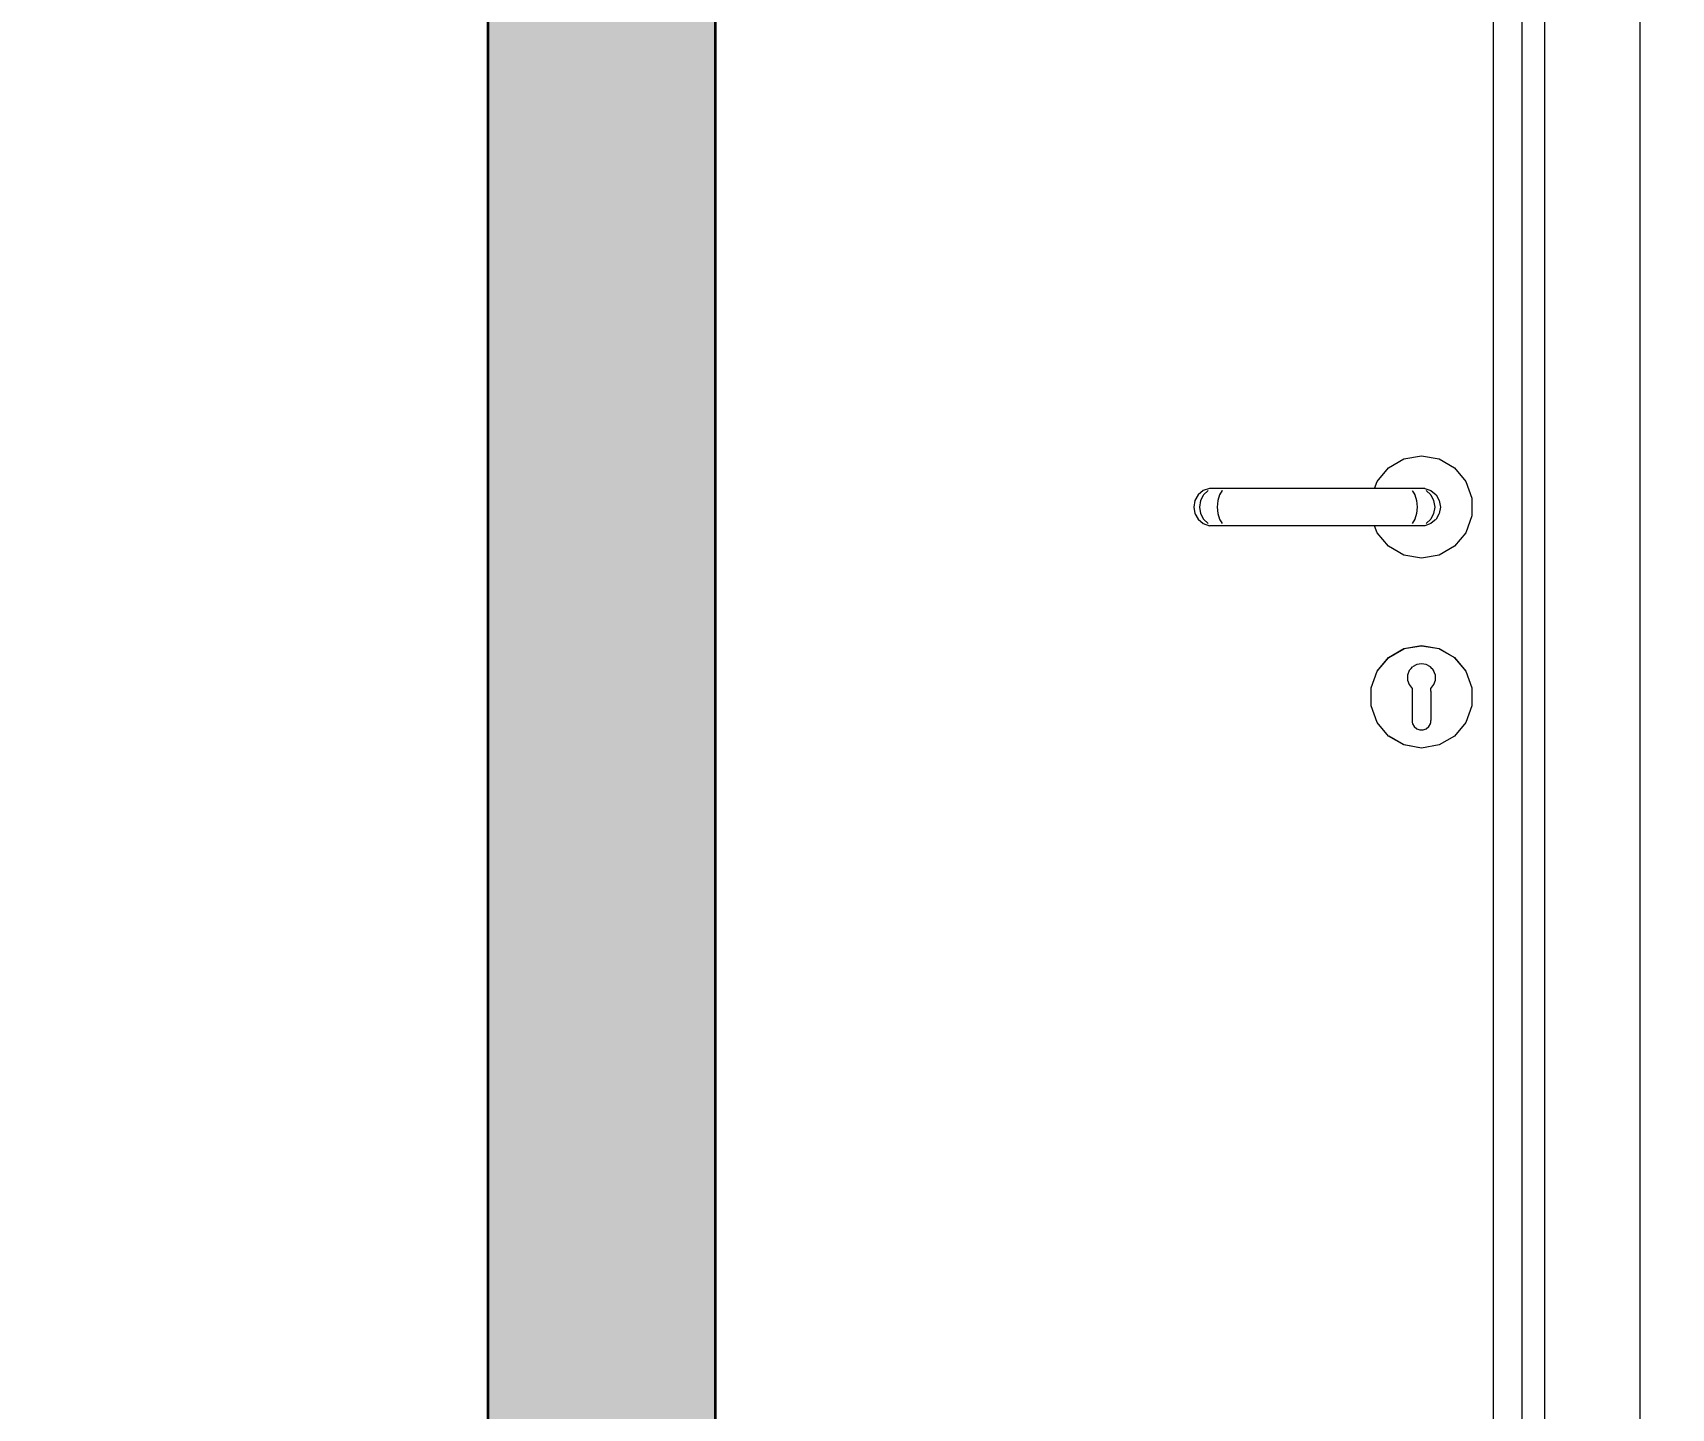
# Model space of a CAD drawing. Header units: millimetres. Extents: x -15634 to 67596, y -3027 to 55843.
# Drawn here: x 3535 to 4398, y 33021 to 33746 of the extents above; entities that cross this region are included whole.
import ezdxf

# ---------------------------------------------------------------- set-up
doc = ezdxf.new("R2010")
doc.units = ezdxf.units.MM
doc.header["$MEASUREMENT"] = 0
doc.set_wipeout_variables(frame=1)
doc.linetypes.add('Wipeout_Contour', pattern=[1000, 0, -1000])
doc.layers.add('Dimensioning - General', color=7, linetype='Continuous')
doc.layers.add('Structural - Bearing', color=7, linetype='Continuous')
for name, color, linetype, lineweight, true_color in [('Dimensioning - General_Pen_No__61', 7, 'Continuous', 20, 0x6a6a6a), ('Dimensioning - General_Pen_No__88', 7, 'Continuous', 20, 0xfd4435), ('Structural - Bearing_Pen_No__82', 7, 'Continuous', 20, 0xaaaaaa)]:
    doc.layers.add(name, color=color, linetype=linetype, lineweight=lineweight, true_color=true_color)
for name, color, linetype, lineweight in [('Structural - Bearing_Pen_No__1', 7, 'Continuous', 13), ('Structural - Bearing_Pen_No__101', 252, 'Continuous', 13), ('Structural - Bearing_Pen_No__7', 7, 'Continuous', 35)]:
    doc.layers.add(name, color=color, linetype=linetype, lineweight=lineweight)
doc.styles.add('GENERATED_STYLE_6', font='calibril.ttf')
doc.dimstyles.new('GENERATED_STYLE__3', dxfattribs={"dimtxt": 195.999997, "dimasz": 106.4, "dimexe": 0.18, "dimexo": 0.0625, "dimgap": 0.09, "dimtad": 1, "dimdec": 0, "dimlfac": 0.1, "dimzin": 0, "dimdsep": 46, "dimtxsty": 'GENERATED_STYLE_6', "dimblk": 'ARROWHEAD_2', "dimblk1": 'ARROWHEAD_2', "dimblk2": 'ARROWHEAD_2', "dimcen": 0.09, "dimse1": 1, "dimse2": 1, "dimclrd": 256, "dimclre": 256, "dimclrt": 256, "dimadec": 0, "dimazin": 0, "dimtfac": 1, "dimtdec": 4, "dimtmove": 0, "dimatfit": 3, "dimfxl": 1, "dimtolj": 1, "dimtzin": 0, "dimarcsym": 0})

# ---------------------------------------------------------------- blocks, each defined once
blk = doc.blocks.new('*D57')
at = {"layer": 'Dimensioning - General_Pen_No__61', "color": 251, "linetype": 'Continuous', "lineweight": 20, "true_color": 0x6a6a6a, "transparency": 16777216}
for p, q in [((27454.43, 35136.02), (27594.43, 35055.19)), ((27629.43, 35095.6), (27419.43, 35095.6)), ((27524.43, 32395.6), (27524.43, 35095.6)), ((27454.43, 32436.02), (27594.43, 32355.19)), ((27629.43, 32395.6), (27419.43, 32395.6))]:
    blk.add_line(p, q, dxfattribs=at)
at = {"layer": 'Dimensioning - General_Pen_No__88', "color": 20, "lineweight": 20, "true_color": 0xfd4435, "transparency": 16777216, "char_height": 196, "attachment_point": 7, "rotation": 90, "style": 'GENERATED_STYLE_6'}
for s, insert in [('\\A1;{\\pql;\\fCalibri Light|b0|i0|c0|p34;20}', (27485.23, 34737.36)), ('\\A1;{\\pql;\\fCalibri Light|b0|i0|c0|p34;270}', (27485.23, 33507.27))]:
    blk.add_mtext(s, dxfattribs=dict(at, insert=insert))
blk = doc.blocks.new('ARROWHEAD_2')
at = {"color": 0, "linetype": 'Continuous', "lineweight": 0}
for p, q in [((-0.3781, -0.655), (0.3781, 0.655)), ((0, 0), (-1, 0))]:
    blk.add_line(p, q, dxfattribs=at)
blk = doc.blocks.new('*D105')
at = {"layer": 'Dimensioning - General_Pen_No__61', "color": 251, "linetype": 'Continuous', "lineweight": 20, "true_color": 0x6a6a6a, "transparency": 16777216}
for p, q in [((28004.43, 35136.02), (28144.43, 35055.19)), ((28179.43, 35095.6), (27969.43, 35095.6)), ((28074.43, 32395.6), (28074.43, 35095.6)), ((28004.43, 32436.02), (28144.43, 32355.19)), ((28179.43, 32395.6), (27969.43, 32395.6))]:
    blk.add_line(p, q, dxfattribs=at)
at = {"layer": 'Dimensioning - General_Pen_No__88', "color": 20, "lineweight": 20, "true_color": 0xfd4435, "transparency": 16777216, "char_height": 196, "attachment_point": 7, "rotation": 90, "style": 'GENERATED_STYLE_6'}
for s, insert in [('\\A1;{\\pql;\\fCalibri Light|b0|i0|c0|p34;20}', (28035.23, 34737.36)), ('\\A1;{\\pql;\\fCalibri Light|b0|i0|c0|p34;270}', (28035.23, 33507.27))]:
    blk.add_mtext(s, dxfattribs=dict(at, insert=insert))
blk = doc.blocks.new('*D131')
at = {"layer": 'Dimensioning - General_Pen_No__61', "color": 251, "linetype": 'Continuous', "lineweight": 20, "true_color": 0x6a6a6a, "transparency": 16777216}
for p, q in [((28554.43, 35336.02), (28694.43, 35255.19)), ((28729.43, 35295.6), (28519.43, 35295.6)), ((28624.43, 32395.6), (28624.43, 35295.6)), ((28554.43, 32436.02), (28694.43, 32355.19)), ((28729.43, 32395.6), (28519.43, 32395.6))]:
    blk.add_line(p, q, dxfattribs=at)
at = {"layer": 'Dimensioning - General_Pen_No__88', "color": 20, "lineweight": 20, "true_color": 0xfd4435, "transparency": 16777216, "insert": (28585.23, 33607.27), "char_height": 196, "attachment_point": 7, "rotation": 90, "style": 'GENERATED_STYLE_6'}
blk.add_mtext('\\A1;{\\pql;\\fCalibri Light|b0|i0|c0|p34;290}', dxfattribs=at)

msp = doc.modelspace()

# ---------------------------------------------------------------- wipeouts: each hides what was drawn before it
at = {"color": 254, "linetype": 'Wipeout_Contour', "lineweight": 0, "ltscale": 135669.514349}
msp.add_wipeout([(2994.37, 32395.6), (3774.37, 32395.6), (3774.37, 35095.6), (2994.37, 35095.6)], dxfattribs=at).dxf.layer = 'Structural - Bearing'
at = {"color": 254, "linetype": 'Wipeout_Contour', "lineweight": 0, "ltscale": 135256.593406}
msp.add_wipeout([(4319.37, 32495.6), (4331.37, 32495.6), (4331.37, 34582.6), (4319.37, 34570.6)], dxfattribs=at).dxf.layer = 'Structural - Bearing'
at = {"color": 254, "linetype": 'Wipeout_Contour', "lineweight": 0, "ltscale": 911695.614053}
msp.add_wipeout([(4241.66, 33505.45), (4268.1, 33505.45), (4271.37, 33504.26), (4274.03, 33502.03), (4275.76, 33499.02), (4276.37, 33495.6), (4275.76, 33492.18), (4274.03, 33489.18), (4271.37, 33486.94), (4268.1, 33485.76), (4241.66, 33485.76), (4242.98, 33482.1), (4249.01, 33474.92), (4257.13, 33470.23), (4266.37, 33468.6), (4275.6, 33470.23), (4283.72, 33474.92), (4289.75, 33482.1), (4292.96, 33490.92), (4292.96, 33500.29), (4289.75, 33509.1), (4283.72, 33516.29), (4275.6, 33520.98), (4266.37, 33522.6), (4257.13, 33520.98), (4249.01, 33516.29), (4242.98, 33509.1)], dxfattribs=at).dxf.layer = 'Structural - Bearing'
at = {"color": 254, "linetype": 'Wipeout_Contour', "lineweight": 0, "ltscale": 235763.139183}
msp.add_wipeout([(4259.95, 33409.39), (4260.93, 33410.53), (4257.17, 33420.88), (4249.08, 33416.21), (4259, 33404.39), (4258.98, 33404.44), (4259.04, 33407)], dxfattribs=at).dxf.layer = 'Structural - Bearing'
at = {"color": 254, "linetype": 'Wipeout_Contour', "lineweight": 0, "ltscale": 168252.696324}
msp.add_wipeout([(4257.17, 33370.33), (4261.51, 33382.27), (4261.37, 33383.1), (4261.37, 33389.65), (4249.08, 33375)], dxfattribs=at).dxf.layer = 'Structural - Bearing'

# ---------------------------------------------------------------- next in the draw order: linework, layer by layer
at = {"layer": 'Structural - Bearing_Pen_No__1', "color": 7, "linetype": 'Continuous', "lineweight": 13}
msp.add_line((3774.37, 32395.6), (3774.37, 35295.6), dxfattribs=at)

# ---------------------------------------------------------------- next in the draw order: wipeouts: each hides what was drawn before it
at = {"color": 254, "linetype": 'Wipeout_Contour', "lineweight": 0, "ltscale": 135334.052382}
msp.add_wipeout([(4381.37, 32495.6), (4381.37, 34632.6), (4331.37, 34582.6), (4331.37, 32495.6)], dxfattribs=at).dxf.layer = 'Structural - Bearing'
at = {"color": 254, "linetype": 'Wipeout_Contour', "lineweight": 0, "ltscale": 135208.020341}
msp.add_wipeout([(4304.37, 34555.6), (4304.37, 32495.6), (4319.37, 32495.6), (4319.37, 34555.6)], dxfattribs=at).dxf.layer = 'Structural - Bearing'
at = {"color": 254, "linetype": 'Wipeout_Contour', "lineweight": 0, "ltscale": 135102.701853}
msp.add_wipeout([(4265.91, 33505.45), (4268.84, 33504.26), (4271.37, 33504.26), (4268.1, 33505.45)], dxfattribs=at).dxf.layer = 'Structural - Bearing'
at = {"color": 254, "linetype": 'Wipeout_Contour', "lineweight": 0, "ltscale": 135062.228461}
msp.add_wipeout([(4273.32, 33495.6), (4272.78, 33492.18), (4275.76, 33492.18), (4276.37, 33495.6)], dxfattribs=at).dxf.layer = 'Structural - Bearing'
at = {"color": 254, "linetype": 'Wipeout_Contour', "lineweight": 0, "ltscale": 202049.125251}
msp.add_wipeout([(4259.79, 33402.02), (4259, 33404.39), (4249.08, 33416.21), (4243.07, 33409.05), (4261.37, 33398.49), (4261.37, 33400)], dxfattribs=at).dxf.layer = 'Structural - Bearing'

# ---------------------------------------------------------------- next in the draw order: wipeouts: each hides what was drawn before it
at = {"color": 254, "linetype": 'Wipeout_Contour', "lineweight": 0, "ltscale": 135097.335602}
msp.add_wipeout([(4268.84, 33504.26), (4271.23, 33502.03), (4274.03, 33502.03), (4271.37, 33504.26)], dxfattribs=at).dxf.layer = 'Structural - Bearing'
at = {"color": 254, "linetype": 'Wipeout_Contour', "lineweight": 0, "ltscale": 135048.917269}
msp.add_wipeout([(4272.78, 33492.18), (4271.23, 33489.18), (4274.03, 33489.18), (4275.76, 33492.18)], dxfattribs=at).dxf.layer = 'Structural - Bearing'
at = {"color": 254, "linetype": 'Wipeout_Contour', "lineweight": 0, "ltscale": 134752.566058}
msp.add_wipeout([(4249.01, 33416.29), (4249.08, 33416.21), (4257.17, 33420.88), (4257.13, 33420.98)], dxfattribs=at).dxf.layer = 'Structural - Bearing'

# ---------------------------------------------------------------- next in the draw order: wipeouts: each hides what was drawn before it
at = {"color": 254, "linetype": 'Wipeout_Contour', "lineweight": 0, "ltscale": 135087.992873}
msp.add_wipeout([(4271.23, 33502.03), (4272.78, 33499.02), (4275.76, 33499.02), (4274.03, 33502.03)], dxfattribs=at).dxf.layer = 'Structural - Bearing'
at = {"color": 254, "linetype": 'Wipeout_Contour', "lineweight": 0, "ltscale": 135037.46785}
msp.add_wipeout([(4268.84, 33486.94), (4271.37, 33486.94), (4274.03, 33489.18), (4271.23, 33489.18)], dxfattribs=at).dxf.layer = 'Structural - Bearing'
at = {"color": 254, "linetype": 'Wipeout_Contour', "lineweight": 0, "ltscale": 202114.88877}
msp.add_wipeout([(4261.62, 33411.33), (4263.85, 33412.59), (4266.37, 33413.03), (4266.37, 33422.5), (4257.17, 33420.88), (4260.93, 33410.53)], dxfattribs=at).dxf.layer = 'Structural - Bearing'

# ---------------------------------------------------------------- next in the draw order: wipeouts: each hides what was drawn before it
at = {"color": 254, "linetype": 'Wipeout_Contour', "lineweight": 0, "ltscale": 135100.406605}
msp.add_wipeout([(4265.91, 33505.45), (4259.77, 33505.45), (4261.46, 33504.26), (4268.84, 33504.26)], dxfattribs=at).dxf.layer = 'Structural - Bearing'
at = {"color": 254, "linetype": 'Wipeout_Contour', "lineweight": 0, "ltscale": 135075.799222}
msp.add_wipeout([(4272.78, 33499.02), (4273.32, 33495.6), (4276.37, 33495.6), (4275.76, 33499.02)], dxfattribs=at).dxf.layer = 'Structural - Bearing'
at = {"color": 254, "linetype": 'Wipeout_Contour', "lineweight": 0, "ltscale": 135029.262435}
msp.add_wipeout([(4268.84, 33486.94), (4265.91, 33485.76), (4268.1, 33485.76), (4271.37, 33486.94)], dxfattribs=at).dxf.layer = 'Structural - Bearing'
at = {"color": 254, "linetype": 'Wipeout_Contour', "lineweight": 0, "ltscale": 134769.453906}
msp.add_wipeout([(4257.13, 33420.98), (4257.17, 33420.88), (4266.37, 33422.5), (4266.37, 33422.6)], dxfattribs=at).dxf.layer = 'Structural - Bearing'
at = {"color": 254, "linetype": 'Wipeout_Contour', "lineweight": 0, "ltscale": 134681.686354}
msp.add_wipeout([(4261.37, 33396.49), (4261.37, 33398.49), (4243.07, 33409.05), (4239.88, 33400.28)], dxfattribs=at).dxf.layer = 'Structural - Bearing'

# ---------------------------------------------------------------- next in the draw order: wipeouts: each hides what was drawn before it
at = {"color": 254, "linetype": 'Wipeout_Contour', "lineweight": 0, "ltscale": 135094.674948}
msp.add_wipeout([(4268.84, 33504.26), (4261.46, 33504.26), (4262.83, 33502.03), (4271.23, 33502.03)], dxfattribs=at).dxf.layer = 'Structural - Bearing'
at = {"color": 254, "linetype": 'Wipeout_Contour', "lineweight": 0, "ltscale": 135059.149104}
msp.add_wipeout([(4273.32, 33495.6), (4264.04, 33495.6), (4263.73, 33492.18), (4272.78, 33492.18)], dxfattribs=at).dxf.layer = 'Structural - Bearing'
at = {"color": 254, "linetype": 'Wipeout_Contour', "lineweight": 0, "ltscale": 202120.592892}
msp.add_wipeout([(4268.89, 33412.59), (4271.11, 33411.33), (4271.8, 33410.53), (4275.57, 33420.88), (4266.37, 33422.5), (4266.37, 33413.03)], dxfattribs=at).dxf.layer = 'Structural - Bearing'
at = {"color": 254, "linetype": 'Wipeout_Contour', "lineweight": 0, "ltscale": 134725.492342}
msp.add_wipeout([(4242.98, 33409.1), (4243.07, 33409.05), (4249.08, 33416.21), (4249.01, 33416.29)], dxfattribs=at).dxf.layer = 'Structural - Bearing'
at = {"color": 254, "linetype": 'Wipeout_Contour', "lineweight": 0, "ltscale": 134619.31341}
msp.add_wipeout([(4261.37, 33389.65), (4261.37, 33392.72), (4243.07, 33382.15), (4249.08, 33375)], dxfattribs=at).dxf.layer = 'Structural - Bearing'

# ---------------------------------------------------------------- next in the draw order: wipeouts: each hides what was drawn before it
at = {"color": 254, "linetype": 'Wipeout_Contour', "lineweight": 0, "ltscale": 135085.059925}
msp.add_wipeout([(4271.23, 33502.03), (4262.83, 33502.03), (4263.73, 33499.02), (4272.78, 33499.02)], dxfattribs=at).dxf.layer = 'Structural - Bearing'
at = {"color": 254, "linetype": 'Wipeout_Contour', "lineweight": 0, "ltscale": 135045.98348}
msp.add_wipeout([(4272.78, 33492.18), (4263.73, 33492.18), (4262.83, 33489.18), (4271.23, 33489.18)], dxfattribs=at).dxf.layer = 'Structural - Bearing'
at = {"color": 254, "linetype": 'Wipeout_Contour', "lineweight": 0, "ltscale": 134774.12358}
msp.add_wipeout([(4266.37, 33422.6), (4266.37, 33422.5), (4275.57, 33420.88), (4275.6, 33420.98)], dxfattribs=at).dxf.layer = 'Structural - Bearing'
at = {"color": 254, "linetype": 'Wipeout_Contour', "lineweight": 0, "ltscale": 134639.326122}
msp.add_wipeout([(4261.37, 33392.72), (4261.37, 33394.72), (4239.88, 33390.93), (4243.07, 33382.15)], dxfattribs=at).dxf.layer = 'Structural - Bearing'

# ---------------------------------------------------------------- next in the draw order: wipeouts: each hides what was drawn before it
at = {"color": 254, "linetype": 'Wipeout_Contour', "lineweight": 0, "ltscale": 135096.478901}
msp.add_wipeout([(4259.77, 33505.45), (4251.6, 33505.45), (4252.03, 33504.26), (4261.46, 33504.26)], dxfattribs=at).dxf.layer = 'Structural - Bearing'
at = {"color": 254, "linetype": 'Wipeout_Contour', "lineweight": 0, "ltscale": 135072.720171}
msp.add_wipeout([(4272.78, 33499.02), (4263.73, 33499.02), (4264.04, 33495.6), (4273.32, 33495.6)], dxfattribs=at).dxf.layer = 'Structural - Bearing'
at = {"color": 254, "linetype": 'Wipeout_Contour', "lineweight": 0, "ltscale": 135034.806024}
msp.add_wipeout([(4271.23, 33489.18), (4262.83, 33489.18), (4261.46, 33486.94), (4268.84, 33486.94)], dxfattribs=at).dxf.layer = 'Structural - Bearing'
at = {"color": 254, "linetype": 'Wipeout_Contour', "lineweight": 0, "ltscale": 235778.855698}
msp.add_wipeout([(4272.78, 33409.39), (4273.7, 33407), (4273.76, 33404.44), (4273.74, 33404.39), (4283.66, 33416.21), (4275.57, 33420.88), (4271.8, 33410.53)], dxfattribs=at).dxf.layer = 'Structural - Bearing'
at = {"color": 254, "linetype": 'Wipeout_Contour', "lineweight": 0, "ltscale": 134660.122376}
msp.add_wipeout([(4261.37, 33394.72), (4261.37, 33396.49), (4239.88, 33400.28), (4239.88, 33390.93)], dxfattribs=at).dxf.layer = 'Structural - Bearing'
at = {"color": 254, "linetype": 'Wipeout_Contour', "lineweight": 0, "ltscale": 269187.8111}
msp.add_wipeout([(4261.67, 33381.39), (4261.51, 33382.27), (4257.17, 33370.33), (4266.37, 33368.7), (4266.37, 33378.18), (4265.5, 33378.18), (4263.87, 33378.77), (4262.54, 33379.89)], dxfattribs=at).dxf.layer = 'Structural - Bearing'

# ---------------------------------------------------------------- next in the draw order: wipeouts: each hides what was drawn before it
at = {"color": 254, "linetype": 'Wipeout_Contour', "lineweight": 0, "ltscale": 135090.17401}
msp.add_wipeout([(4261.46, 33504.26), (4252.03, 33504.26), (4252.38, 33502.03), (4262.83, 33502.03)], dxfattribs=at).dxf.layer = 'Structural - Bearing'
at = {"color": 254, "linetype": 'Wipeout_Contour', "lineweight": 0, "ltscale": 135053.995229}
msp.add_wipeout([(4252.68, 33495.6), (4252.6, 33492.18), (4263.73, 33492.18), (4264.04, 33495.6)], dxfattribs=at).dxf.layer = 'Structural - Bearing'
at = {"color": 254, "linetype": 'Wipeout_Contour', "lineweight": 0, "ltscale": 135026.965944}
msp.add_wipeout([(4268.84, 33486.94), (4261.46, 33486.94), (4259.77, 33485.76), (4265.91, 33485.76)], dxfattribs=at).dxf.layer = 'Structural - Bearing'
at = {"color": 254, "linetype": 'Wipeout_Contour', "lineweight": 0, "ltscale": 134766.011306}
msp.add_wipeout([(4275.6, 33420.98), (4275.57, 33420.88), (4283.66, 33416.21), (4283.72, 33416.29)], dxfattribs=at).dxf.layer = 'Structural - Bearing'
at = {"color": 254, "linetype": 'Wipeout_Contour', "lineweight": 0, "ltscale": 134691.493359}
msp.add_wipeout([(4239.78, 33400.29), (4239.88, 33400.28), (4243.07, 33409.05), (4242.98, 33409.1)], dxfattribs=at).dxf.layer = 'Structural - Bearing'
at = {"color": 254, "linetype": 'Wipeout_Contour', "lineweight": 0, "ltscale": 269194.690722}
msp.add_wipeout([(4267.24, 33378.18), (4266.37, 33378.18), (4266.37, 33368.7), (4275.57, 33370.33), (4271.22, 33382.27), (4271.07, 33381.39), (4270.2, 33379.89), (4268.87, 33378.77)], dxfattribs=at).dxf.layer = 'Structural - Bearing'
at = {"color": 254, "linetype": 'Wipeout_Contour', "lineweight": 0, "ltscale": 134570.168401}
msp.add_wipeout([(4257.13, 33370.23), (4257.17, 33370.33), (4249.08, 33375), (4249.01, 33374.92)], dxfattribs=at).dxf.layer = 'Structural - Bearing'

# ---------------------------------------------------------------- next in the draw order: wipeouts: each hides what was drawn before it
at = {"color": 254, "linetype": 'Wipeout_Contour', "lineweight": 0, "ltscale": 135080.133141}
msp.add_wipeout([(4252.38, 33502.03), (4252.6, 33499.02), (4263.73, 33499.02), (4262.83, 33502.03)], dxfattribs=at).dxf.layer = 'Structural - Bearing'
at = {"color": 254, "linetype": 'Wipeout_Contour', "lineweight": 0, "ltscale": 135041.055284}
msp.add_wipeout([(4252.38, 33489.18), (4262.83, 33489.18), (4263.73, 33492.18), (4252.6, 33492.18)], dxfattribs=at).dxf.layer = 'Structural - Bearing'
at = {"color": 254, "linetype": 'Wipeout_Contour', "lineweight": 0, "ltscale": 202065.757795}
msp.add_wipeout([(4272.95, 33402.02), (4271.37, 33400), (4271.37, 33398.49), (4289.66, 33409.05), (4283.66, 33416.21), (4273.74, 33404.39)], dxfattribs=at).dxf.layer = 'Structural - Bearing'
at = {"color": 254, "linetype": 'Wipeout_Contour', "lineweight": 0, "ltscale": 168263.466128}
msp.add_wipeout([(4283.66, 33375), (4271.37, 33389.65), (4271.37, 33383.1), (4271.22, 33382.27), (4275.57, 33370.33)], dxfattribs=at).dxf.layer = 'Structural - Bearing'
at = {"color": 254, "linetype": 'Wipeout_Contour', "lineweight": 0, "ltscale": 134590.110295}
msp.add_wipeout([(4249.01, 33374.92), (4249.08, 33375), (4243.07, 33382.15), (4242.98, 33382.1)], dxfattribs=at).dxf.layer = 'Structural - Bearing'
at = {"color": 254, "linetype": 'Wipeout_Contour', "lineweight": 0, "ltscale": 134562.044209}
msp.add_wipeout([(4266.37, 33368.6), (4266.37, 33368.7), (4257.17, 33370.33), (4257.13, 33370.23)], dxfattribs=at).dxf.layer = 'Structural - Bearing'

# ---------------------------------------------------------------- next in the draw order: wipeouts: each hides what was drawn before it
at = {"color": 254, "linetype": 'Wipeout_Contour', "lineweight": 0, "ltscale": 135074.069279}
msp.add_wipeout([(4251.6, 33505.45), (4171.14, 33505.45), (4170.71, 33504.26), (4252.03, 33504.26)], dxfattribs=at).dxf.layer = 'Structural - Bearing'
at = {"color": 254, "linetype": 'Wipeout_Contour', "lineweight": 0, "ltscale": 135067.566808}
msp.add_wipeout([(4252.6, 33499.02), (4252.68, 33495.6), (4264.04, 33495.6), (4263.73, 33499.02)], dxfattribs=at).dxf.layer = 'Structural - Bearing'
at = {"color": 254, "linetype": 'Wipeout_Contour', "lineweight": 0, "ltscale": 135030.303107}
msp.add_wipeout([(4262.83, 33489.18), (4252.38, 33489.18), (4252.03, 33486.94), (4261.46, 33486.94)], dxfattribs=at).dxf.layer = 'Structural - Bearing'
at = {"color": 254, "linetype": 'Wipeout_Contour', "lineweight": 0, "ltscale": 134746.094638}
msp.add_wipeout([(4283.72, 33416.29), (4283.66, 33416.21), (4289.66, 33409.05), (4289.75, 33409.1)], dxfattribs=at).dxf.layer = 'Structural - Bearing'
at = {"color": 254, "linetype": 'Wipeout_Contour', "lineweight": 0, "ltscale": 134619.460318}
msp.add_wipeout([(4242.98, 33382.1), (4243.07, 33382.15), (4239.88, 33390.93), (4239.78, 33390.92)], dxfattribs=at).dxf.layer = 'Structural - Bearing'
at = {"color": 254, "linetype": 'Wipeout_Contour', "lineweight": 0, "ltscale": 134566.720871}
msp.add_wipeout([(4275.6, 33370.23), (4275.57, 33370.33), (4266.37, 33368.7), (4266.37, 33368.6)], dxfattribs=at).dxf.layer = 'Structural - Bearing'

# ---------------------------------------------------------------- next in the draw order: wipeouts: each hides what was drawn before it
at = {"color": 254, "linetype": 'Wipeout_Contour', "lineweight": 0, "ltscale": 135067.284129}
msp.add_wipeout([(4252.03, 33504.26), (4170.71, 33504.26), (4170.36, 33502.03), (4252.38, 33502.03)], dxfattribs=at).dxf.layer = 'Structural - Bearing'
at = {"color": 254, "linetype": 'Wipeout_Contour', "lineweight": 0, "ltscale": 135030.558709}
msp.add_wipeout([(4252.68, 33495.6), (4170.05, 33495.6), (4170.13, 33492.18), (4252.6, 33492.18)], dxfattribs=at).dxf.layer = 'Structural - Bearing'
at = {"color": 254, "linetype": 'Wipeout_Contour', "lineweight": 0, "ltscale": 135023.036112}
msp.add_wipeout([(4261.46, 33486.94), (4252.03, 33486.94), (4251.6, 33485.76), (4259.77, 33485.76)], dxfattribs=at).dxf.layer = 'Structural - Bearing'
at = {"color": 254, "linetype": 'Wipeout_Contour', "lineweight": 0, "ltscale": 134696.873498}
msp.add_wipeout([(4271.37, 33398.49), (4271.37, 33396.49), (4292.86, 33400.28), (4289.66, 33409.05)], dxfattribs=at).dxf.layer = 'Structural - Bearing'
at = {"color": 254, "linetype": 'Wipeout_Contour', "lineweight": 0, "ltscale": 134654.670528}
msp.add_wipeout([(4239.78, 33390.92), (4239.88, 33390.93), (4239.88, 33400.28), (4239.78, 33400.29)], dxfattribs=at).dxf.layer = 'Structural - Bearing'

# ---------------------------------------------------------------- next in the draw order: wipeouts: each hides what was drawn before it
at = {"color": 254, "linetype": 'Wipeout_Contour', "lineweight": 0, "ltscale": 135056.887244}
msp.add_wipeout([(4170.36, 33502.03), (4170.13, 33499.02), (4252.6, 33499.02), (4252.38, 33502.03)], dxfattribs=at).dxf.layer = 'Structural - Bearing'
at = {"color": 254, "linetype": 'Wipeout_Contour', "lineweight": 0, "ltscale": 135017.802671}
msp.add_wipeout([(4170.13, 33492.18), (4170.36, 33489.18), (4252.38, 33489.18), (4252.6, 33492.18)], dxfattribs=at).dxf.layer = 'Structural - Bearing'
at = {"color": 254, "linetype": 'Wipeout_Contour', "lineweight": 0, "ltscale": 134716.771347}
msp.add_wipeout([(4289.75, 33409.1), (4289.66, 33409.05), (4292.86, 33400.28), (4292.96, 33400.29)], dxfattribs=at).dxf.layer = 'Structural - Bearing'

# ---------------------------------------------------------------- next in the draw order: wipeouts: each hides what was drawn before it
at = {"color": 254, "linetype": 'Wipeout_Contour', "lineweight": 0, "ltscale": 135051.706575}
msp.add_wipeout([(4171.14, 33505.45), (4162.97, 33505.45), (4161.28, 33504.26), (4170.71, 33504.26)], dxfattribs=at).dxf.layer = 'Structural - Bearing'
at = {"color": 254, "linetype": 'Wipeout_Contour', "lineweight": 0, "ltscale": 135044.132639}
msp.add_wipeout([(4252.6, 33499.02), (4170.13, 33499.02), (4170.05, 33495.6), (4252.68, 33495.6)], dxfattribs=at).dxf.layer = 'Structural - Bearing'
at = {"color": 254, "linetype": 'Wipeout_Contour', "lineweight": 0, "ltscale": 135007.403087}
msp.add_wipeout([(4252.38, 33489.18), (4170.36, 33489.18), (4170.71, 33486.94), (4252.03, 33486.94)], dxfattribs=at).dxf.layer = 'Structural - Bearing'
at = {"color": 254, "linetype": 'Wipeout_Contour', "lineweight": 0, "ltscale": 134676.085004}
msp.add_wipeout([(4271.37, 33396.49), (4271.37, 33394.72), (4292.86, 33390.93), (4292.86, 33400.28)], dxfattribs=at).dxf.layer = 'Structural - Bearing'

# ---------------------------------------------------------------- next in the draw order: wipeouts: each hides what was drawn before it
at = {"color": 254, "linetype": 'Wipeout_Contour', "lineweight": 0, "ltscale": 135044.448166}
msp.add_wipeout([(4170.71, 33504.26), (4161.28, 33504.26), (4159.9, 33502.03), (4170.36, 33502.03)], dxfattribs=at).dxf.layer = 'Structural - Bearing'
at = {"color": 254, "linetype": 'Wipeout_Contour', "lineweight": 0, "ltscale": 135007.184277}
msp.add_wipeout([(4170.05, 33495.6), (4158.69, 33495.6), (4159, 33492.18), (4170.13, 33492.18)], dxfattribs=at).dxf.layer = 'Structural - Bearing'
at = {"color": 254, "linetype": 'Wipeout_Contour', "lineweight": 0, "ltscale": 135000.614306}
msp.add_wipeout([(4252.03, 33486.94), (4170.71, 33486.94), (4171.14, 33485.76), (4251.6, 33485.76)], dxfattribs=at).dxf.layer = 'Structural - Bearing'
at = {"color": 254, "linetype": 'Wipeout_Contour', "lineweight": 0, "ltscale": 134654.519962}
msp.add_wipeout([(4271.37, 33394.72), (4271.37, 33392.72), (4289.66, 33382.15), (4292.86, 33390.93)], dxfattribs=at).dxf.layer = 'Structural - Bearing'

# ---------------------------------------------------------------- next in the draw order: wipeouts: each hides what was drawn before it
at = {"color": 254, "linetype": 'Wipeout_Contour', "lineweight": 0, "ltscale": 135033.700588}
msp.add_wipeout([(4159.9, 33502.03), (4159, 33499.02), (4170.13, 33499.02), (4170.36, 33502.03)], dxfattribs=at).dxf.layer = 'Structural - Bearing'
at = {"color": 254, "linetype": 'Wipeout_Contour', "lineweight": 0, "ltscale": 134994.609314}
msp.add_wipeout([(4159, 33492.18), (4159.9, 33489.18), (4170.36, 33489.18), (4170.13, 33492.18)], dxfattribs=at).dxf.layer = 'Structural - Bearing'
at = {"color": 254, "linetype": 'Wipeout_Contour', "lineweight": 0, "ltscale": 134632.22296}
msp.add_wipeout([(4271.37, 33392.72), (4271.37, 33389.65), (4283.66, 33375), (4289.66, 33382.15)], dxfattribs=at).dxf.layer = 'Structural - Bearing'

# ---------------------------------------------------------------- next in the draw order: wipeouts: each hides what was drawn before it
at = {"color": 254, "linetype": 'Wipeout_Contour', "lineweight": 0, "ltscale": 135047.866632}
msp.add_wipeout([(4162.97, 33505.45), (4156.82, 33505.45), (4153.89, 33504.26), (4161.28, 33504.26)], dxfattribs=at).dxf.layer = 'Structural - Bearing'
at = {"color": 254, "linetype": 'Wipeout_Contour', "lineweight": 0, "ltscale": 135020.760552}
msp.add_wipeout([(4159, 33499.02), (4158.69, 33495.6), (4170.05, 33495.6), (4170.13, 33499.02)], dxfattribs=at).dxf.layer = 'Structural - Bearing'
at = {"color": 254, "linetype": 'Wipeout_Contour', "lineweight": 0, "ltscale": 134984.557009}
msp.add_wipeout([(4170.36, 33489.18), (4159.9, 33489.18), (4161.28, 33486.94), (4170.71, 33486.94)], dxfattribs=at).dxf.layer = 'Structural - Bearing'
at = {"color": 254, "linetype": 'Wipeout_Contour', "lineweight": 0, "ltscale": 134681.576806}
msp.add_wipeout([(4292.96, 33400.29), (4292.86, 33400.28), (4292.86, 33390.93), (4292.96, 33390.92)], dxfattribs=at).dxf.layer = 'Structural - Bearing'
at = {"color": 254, "linetype": 'Wipeout_Contour', "lineweight": 0, "ltscale": 134583.631318}
msp.add_wipeout([(4283.72, 33374.92), (4283.66, 33375), (4275.57, 33370.33), (4275.6, 33370.23)], dxfattribs=at).dxf.layer = 'Structural - Bearing'

# ---------------------------------------------------------------- next in the draw order: wipeouts: each hides what was drawn before it
at = {"color": 254, "linetype": 'Wipeout_Contour', "lineweight": 0, "ltscale": 135040.050855}
msp.add_wipeout([(4161.28, 33504.26), (4153.89, 33504.26), (4151.51, 33502.03), (4159.9, 33502.03)], dxfattribs=at).dxf.layer = 'Structural - Bearing'
at = {"color": 254, "linetype": 'Wipeout_Contour', "lineweight": 0, "ltscale": 135002.153003}
msp.add_wipeout([(4158.69, 33495.6), (4149.41, 33495.6), (4149.95, 33492.18), (4159, 33492.18)], dxfattribs=at).dxf.layer = 'Structural - Bearing'
at = {"color": 254, "linetype": 'Wipeout_Contour', "lineweight": 0, "ltscale": 134978.239443}
msp.add_wipeout([(4170.71, 33486.94), (4161.28, 33486.94), (4162.97, 33485.76), (4171.14, 33485.76)], dxfattribs=at).dxf.layer = 'Structural - Bearing'
at = {"color": 254, "linetype": 'Wipeout_Contour', "lineweight": 0, "ltscale": 909054.825768}
msp.add_wipeout([(4258.98, 33404.44), (4259.79, 33402.02), (4261.37, 33400), (4261.37, 33383.1), (4261.67, 33381.39), (4262.54, 33379.89), (4263.87, 33378.77), (4265.5, 33378.18), (4267.24, 33378.18), (4268.87, 33378.77), (4270.2, 33379.89), (4271.07, 33381.39), (4271.37, 33383.1), (4271.37, 33400), (4272.95, 33402.02), (4273.74, 33404.39), (4273.76, 33404.44), (4273.7, 33407), (4272.78, 33409.39), (4271.8, 33410.53), (4271.11, 33411.33), (4268.89, 33412.59), (4266.37, 33413.03), (4263.85, 33412.59), (4261.62, 33411.33), (4259.95, 33409.39), (4259.04, 33407)], dxfattribs=at).dxf.layer = 'Structural - Bearing'
at = {"color": 254, "linetype": 'Wipeout_Contour', "lineweight": 0, "ltscale": 134644.751425}
msp.add_wipeout([(4292.96, 33390.92), (4292.86, 33390.93), (4289.66, 33382.15), (4289.75, 33382.1)], dxfattribs=at).dxf.layer = 'Structural - Bearing'

# ---------------------------------------------------------------- next in the draw order: wipeouts: each hides what was drawn before it
at = {"color": 254, "linetype": 'Wipeout_Contour', "lineweight": 0, "ltscale": 135028.889705}
msp.add_wipeout([(4159.9, 33502.03), (4151.51, 33502.03), (4149.95, 33499.02), (4159, 33499.02)], dxfattribs=at).dxf.layer = 'Structural - Bearing'
at = {"color": 254, "linetype": 'Wipeout_Contour', "lineweight": 0, "ltscale": 134989.797051}
msp.add_wipeout([(4159, 33492.18), (4149.95, 33492.18), (4151.51, 33489.18), (4159.9, 33489.18)], dxfattribs=at).dxf.layer = 'Structural - Bearing'
at = {"color": 254, "linetype": 'Wipeout_Contour', "lineweight": 0, "ltscale": 134610.732681}
msp.add_wipeout([(4289.75, 33382.1), (4289.66, 33382.15), (4283.66, 33375), (4283.72, 33374.92)], dxfattribs=at).dxf.layer = 'Structural - Bearing'

# ---------------------------------------------------------------- next in the draw order: wipeouts: each hides what was drawn before it
at = {"color": 254, "linetype": 'Wipeout_Contour', "lineweight": 0, "ltscale": 135015.729778}
msp.add_wipeout([(4159, 33499.02), (4149.95, 33499.02), (4149.41, 33495.6), (4158.69, 33495.6)], dxfattribs=at).dxf.layer = 'Structural - Bearing'
at = {"color": 254, "linetype": 'Wipeout_Contour', "lineweight": 0, "ltscale": 135045.628567}
msp.add_wipeout([(4154.63, 33505.45), (4151.37, 33504.26), (4153.89, 33504.26), (4156.82, 33505.45)], dxfattribs=at).dxf.layer = 'Structural - Bearing'
at = {"color": 254, "linetype": 'Wipeout_Contour', "lineweight": 0, "ltscale": 134980.157763}
msp.add_wipeout([(4159.9, 33489.18), (4151.51, 33489.18), (4153.89, 33486.94), (4161.28, 33486.94)], dxfattribs=at).dxf.layer = 'Structural - Bearing'

# ---------------------------------------------------------------- next in the draw order: wipeouts: each hides what was drawn before it
at = {"color": 254, "linetype": 'Wipeout_Contour', "lineweight": 0, "ltscale": 135037.459154}
msp.add_wipeout([(4151.37, 33504.26), (4148.71, 33502.03), (4151.51, 33502.03), (4153.89, 33504.26)], dxfattribs=at).dxf.layer = 'Structural - Bearing'
at = {"color": 254, "linetype": 'Wipeout_Contour', "lineweight": 0, "ltscale": 134999.156935}
msp.add_wipeout([(4149.41, 33495.6), (4146.37, 33495.6), (4146.97, 33492.18), (4149.95, 33492.18)], dxfattribs=at).dxf.layer = 'Structural - Bearing'
at = {"color": 254, "linetype": 'Wipeout_Contour', "lineweight": 0, "ltscale": 134974.397419}
msp.add_wipeout([(4161.28, 33486.94), (4153.89, 33486.94), (4156.82, 33485.76), (4162.97, 33485.76)], dxfattribs=at).dxf.layer = 'Structural - Bearing'

# ---------------------------------------------------------------- next in the draw order: wipeouts: each hides what was drawn before it
at = {"color": 254, "linetype": 'Wipeout_Contour', "lineweight": 0, "ltscale": 135026.034938}
msp.add_wipeout([(4146.97, 33499.02), (4149.95, 33499.02), (4151.51, 33502.03), (4148.71, 33502.03)], dxfattribs=at).dxf.layer = 'Structural - Bearing'
at = {"color": 254, "linetype": 'Wipeout_Contour', "lineweight": 0, "ltscale": 134986.941466}
msp.add_wipeout([(4146.97, 33492.18), (4148.71, 33489.18), (4151.51, 33489.18), (4149.95, 33492.18)], dxfattribs=at).dxf.layer = 'Structural - Bearing'

# ---------------------------------------------------------------- next in the draw order: wipeouts: each hides what was drawn before it
at = {"color": 254, "linetype": 'Wipeout_Contour', "lineweight": 0, "ltscale": 135012.734009}
msp.add_wipeout([(4146.97, 33499.02), (4146.37, 33495.6), (4149.41, 33495.6), (4149.95, 33499.02)], dxfattribs=at).dxf.layer = 'Structural - Bearing'
at = {"color": 254, "linetype": 'Wipeout_Contour', "lineweight": 0, "ltscale": 134977.56492}
msp.add_wipeout([(4148.71, 33489.18), (4151.37, 33486.94), (4153.89, 33486.94), (4151.51, 33489.18)], dxfattribs=at).dxf.layer = 'Structural - Bearing'

# ---------------------------------------------------------------- next in the draw order: wipeouts: each hides what was drawn before it
at = {"color": 254, "linetype": 'Wipeout_Contour', "lineweight": 0, "ltscale": 134972.158141}
msp.add_wipeout([(4151.37, 33486.94), (4154.63, 33485.76), (4156.82, 33485.76), (4153.89, 33486.94)], dxfattribs=at).dxf.layer = 'Structural - Bearing'

# ---------------------------------------------------------------- next in the draw order: wipeouts: each hides what was drawn before it
at = {"color": 254, "linetype": 'Wipeout_Contour', "lineweight": 0, "ltscale": 271504.340619}
msp.add_wipeout([(5194.37, 35095.6), (3894.37, 35095.6), (3894.37, 34632.6), (4381.37, 34632.6), (4381.37, 32495.6), (3894.37, 32495.6), (3894.37, 32395.6), (5194.37, 32395.6)], dxfattribs=at).dxf.layer = 'Structural - Bearing'

# ---------------------------------------------------------------- next in the draw order: hatches: boundary and pattern name
at = {"layer": 'Structural - Bearing_Pen_No__101', "linetype": 'Continuous', "lineweight": 13}
msp.add_hatch(color=252, dxfattribs=at).paths.add_polyline_path([(3774.37, 32395.6), (3894.37, 32395.6), (3894.37, 35295.6), (3774.37, 35295.6)])

# ---------------------------------------------------------------- next in the draw order: linework, layer by layer
at = {"layer": 'Structural - Bearing_Pen_No__1', "color": 7, "linetype": 'Continuous', "lineweight": 13}
msp.add_line((3894.37, 32395.6), (3894.37, 35295.6), dxfattribs=at)
at = {"layer": 'Structural - Bearing_Pen_No__7', "color": 7, "linetype": 'Continuous', "lineweight": 35, "flags": 128}
msp.add_lwpolyline([(3774.37, 32395.6), (3894.37, 32395.6), (3894.37, 35295.6), (3774.37, 35295.6)], close=True, dxfattribs=at)
at = {"layer": 'Structural - Bearing_Pen_No__82', "color": 253, "linetype": 'Continuous', "lineweight": 20, "true_color": 0xaaaaaa}
for p, q in [((4381.37, 34632.6), (4381.37, 32495.6)), ((4331.37, 32495.6), (4331.37, 34582.6)), ((4319.37, 32495.6), (4319.37, 34570.6)), ((4304.37, 32495.6), (4304.37, 34555.6)), ((4242.98, 33509.1), (4249.01, 33516.29)), ((4249.01, 33516.29), (4257.13, 33520.98)), ((4257.13, 33520.98), (4266.37, 33522.6)), ((4266.37, 33522.6), (4275.6, 33520.98)), ((4275.6, 33520.98), (4283.72, 33516.29)), ((4283.72, 33516.29), (4289.75, 33509.1)), ((4241.66, 33505.45), (4242.98, 33509.1)), ((4289.75, 33509.1), (4292.96, 33500.29)), ((4146.97, 33499.02), (4146.37, 33495.6)), ((4148.71, 33502.03), (4146.97, 33499.02)), ((4151.37, 33504.26), (4148.71, 33502.03)), ((4149.95, 33499.02), (4149.41, 33495.6)), ((4151.51, 33502.03), (4149.95, 33499.02)), ((4154.63, 33505.45), (4151.37, 33504.26)), ((4153.89, 33504.26), (4151.51, 33502.03)), ((4156.82, 33505.45), (4154.63, 33505.45)), ((4162.97, 33505.45), (4156.82, 33505.45)), ((4159, 33499.02), (4158.69, 33495.6)), ((4159.9, 33502.03), (4159, 33499.02)), ((4161.28, 33504.26), (4159.9, 33502.03)), ((4171.14, 33505.45), (4162.97, 33505.45)), ((4251.6, 33505.45), (4171.14, 33505.45)), ((4259.77, 33505.45), (4251.6, 33505.45)), ((4265.91, 33505.45), (4259.77, 33505.45)), ((4261.46, 33504.26), (4262.83, 33502.03)), ((4262.83, 33502.03), (4263.73, 33499.02)), ((4263.73, 33499.02), (4264.04, 33495.6)), ((4268.1, 33505.45), (4265.91, 33505.45)), ((4268.1, 33505.45), (4271.37, 33504.26)), ((4268.84, 33504.26), (4271.23, 33502.03)), ((4271.23, 33502.03), (4272.78, 33499.02)), ((4271.37, 33504.26), (4274.03, 33502.03)), ((4272.78, 33499.02), (4273.32, 33495.6)), ((4274.03, 33502.03), (4275.76, 33499.02)), ((4275.76, 33499.02), (4276.37, 33495.6)), ((4292.96, 33500.29), (4292.96, 33490.92)), ((4146.37, 33495.6), (4146.97, 33492.18)), ((4146.97, 33492.18), (4148.71, 33489.18)), ((4149.41, 33495.6), (4149.95, 33492.18)), ((4149.95, 33492.18), (4151.51, 33489.18)), ((4158.69, 33495.6), (4159, 33492.18)), ((4159, 33492.18), (4159.9, 33489.18)), ((4263.73, 33492.18), (4262.83, 33489.18)), ((4264.04, 33495.6), (4263.73, 33492.18)), ((4272.78, 33492.18), (4271.23, 33489.18)), ((4273.32, 33495.6), (4272.78, 33492.18)), ((4275.76, 33492.18), (4274.03, 33489.18)), ((4276.37, 33495.6), (4275.76, 33492.18)), ((4292.96, 33490.92), (4289.75, 33482.1)), ((4148.71, 33489.18), (4151.37, 33486.94)), ((4151.37, 33486.94), (4154.63, 33485.76)), ((4151.51, 33489.18), (4153.89, 33486.94)), ((4156.82, 33485.76), (4154.63, 33485.76)), ((4162.97, 33485.76), (4156.82, 33485.76)), ((4159.9, 33489.18), (4161.28, 33486.94)), ((4171.14, 33485.76), (4162.97, 33485.76)), ((4251.6, 33485.76), (4171.14, 33485.76)), ((4242.98, 33482.1), (4241.66, 33485.76)), ((4249.01, 33474.92), (4242.98, 33482.1)), ((4259.77, 33485.76), (4251.6, 33485.76)), ((4265.91, 33485.76), (4259.77, 33485.76)), ((4262.83, 33489.18), (4261.46, 33486.94)), ((4268.1, 33485.76), (4265.91, 33485.76)), ((4271.37, 33486.94), (4268.1, 33485.76)), ((4271.23, 33489.18), (4268.84, 33486.94)), ((4274.03, 33489.18), (4271.37, 33486.94)), ((4289.75, 33482.1), (4283.72, 33474.92)), ((4257.13, 33470.23), (4249.01, 33474.92)), ((4283.72, 33474.92), (4275.6, 33470.23)), ((4266.37, 33468.6), (4257.13, 33470.23)), ((4275.6, 33470.23), (4266.37, 33468.6)), ((4249.01, 33416.29), (4257.13, 33420.98)), ((4257.13, 33420.98), (4266.37, 33422.6)), ((4266.37, 33422.6), (4275.6, 33420.98)), ((4275.6, 33420.98), (4283.72, 33416.29)), ((4242.98, 33409.1), (4249.01, 33416.29)), ((4263.85, 33412.59), (4261.62, 33411.33)), ((4266.37, 33413.03), (4263.85, 33412.59)), ((4268.89, 33412.59), (4266.37, 33413.03)), ((4271.11, 33411.33), (4268.89, 33412.59)), ((4283.72, 33416.29), (4289.75, 33409.1)), ((4239.78, 33400.29), (4242.98, 33409.1)), ((4259.04, 33407), (4258.98, 33404.44)), ((4259, 33404.39), (4259.79, 33402.02)), ((4259.95, 33409.39), (4259.04, 33407)), ((4260.93, 33410.53), (4259.95, 33409.39)), ((4260.93, 33410.53), (4261.62, 33411.33)), ((4271.8, 33410.53), (4271.11, 33411.33)), ((4271.8, 33410.53), (4272.78, 33409.39)), ((4273.7, 33407), (4272.78, 33409.39)), ((4272.95, 33402.02), (4273.74, 33404.39)), ((4273.76, 33404.44), (4273.7, 33407)), ((4289.75, 33409.1), (4292.96, 33400.29)), ((4239.78, 33390.92), (4239.78, 33400.29)), ((4259.79, 33402.02), (4261.37, 33400)), ((4261.37, 33400), (4261.37, 33398.49)), ((4261.37, 33398.49), (4261.37, 33396.49)), ((4261.37, 33396.49), (4261.37, 33394.72)), ((4271.37, 33400), (4272.95, 33402.02)), ((4271.37, 33398.49), (4271.37, 33400)), ((4271.37, 33398.49), (4271.37, 33396.49)), ((4271.37, 33396.49), (4271.37, 33394.72)), ((4292.96, 33400.29), (4292.96, 33390.92)), ((4242.98, 33382.1), (4239.78, 33390.92)), ((4261.37, 33394.72), (4261.37, 33392.72)), ((4261.37, 33392.72), (4261.37, 33389.65)), ((4261.37, 33389.65), (4261.37, 33383.1)), ((4271.37, 33394.72), (4271.37, 33392.72)), ((4271.37, 33392.72), (4271.37, 33389.65)), ((4271.37, 33389.65), (4271.37, 33383.1)), ((4292.96, 33390.92), (4289.75, 33382.1)), ((4249.01, 33374.92), (4242.98, 33382.1)), ((4261.37, 33383.1), (4261.51, 33382.27)), ((4261.51, 33382.27), (4261.67, 33381.39)), ((4261.67, 33381.39), (4262.54, 33379.89)), ((4262.54, 33379.89), (4263.87, 33378.77)), ((4263.87, 33378.77), (4265.5, 33378.18)), ((4265.5, 33378.18), (4266.37, 33378.18)), ((4266.37, 33378.18), (4267.24, 33378.18)), ((4267.24, 33378.18), (4268.87, 33378.77)), ((4268.87, 33378.77), (4270.2, 33379.89)), ((4270.2, 33379.89), (4271.07, 33381.39)), ((4271.07, 33381.39), (4271.22, 33382.27)), ((4271.22, 33382.27), (4271.37, 33383.1)), ((4289.75, 33382.1), (4283.72, 33374.92)), ((4257.13, 33370.23), (4249.01, 33374.92)), ((4266.37, 33368.6), (4257.13, 33370.23)), ((4275.6, 33370.23), (4266.37, 33368.6)), ((4283.72, 33374.92), (4275.6, 33370.23))]:
    msp.add_line(p, q, dxfattribs=at)

# ---------------------------------------------------------------- next in the draw order: dimensions: what is measured, and where the dimension line sits
at = {"layer": 'Dimensioning - General', "color": 251, "linetype": 'Continuous', "lineweight": 20, "true_color": 0x6a6a6a}
for base, p1, p2, picture, middle in [((28624.43, 35295.6), (2262.36, 32395.6), (2086.67, 35295.6), '*D131', (28487.23, 33831.4)), ((28074.43, 35095.6), (-270.89, 32395.6), (-397.74, 35095.6), '*D105', (27937.23, 33731.4)), ((27524.43, 35095.6), (48.77, 32395.6), (88.92, 35095.6), '*D57', (27387.23, 33731.4))]:
    dim = msp.add_linear_dim(base=base, p1=p1, p2=p2, angle=90, dimstyle='GENERATED_STYLE__3', dxfattribs=at)
    dim.commit()
    dim.dimension.update_dxf_attribs({"geometry": picture, "text_midpoint": middle, "dimtype": 160, "text_rotation": 90})

doc.saveas('drawing.dxf')
